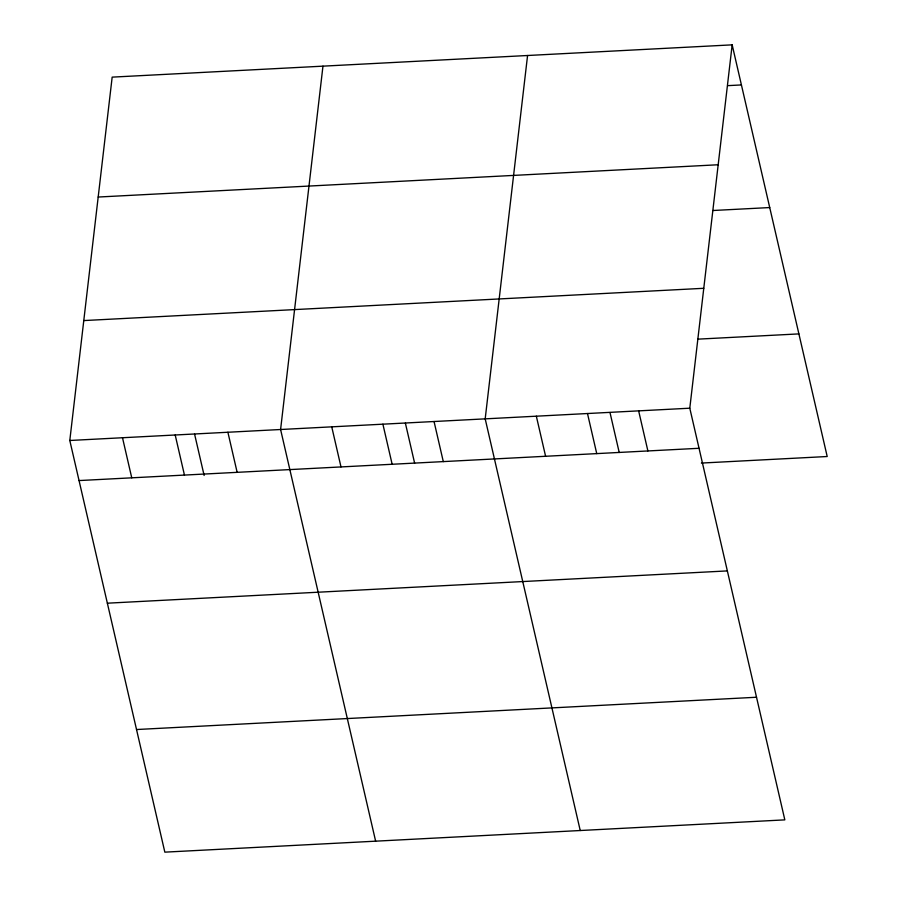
<?xml version="1.0" encoding="UTF-8"?>
<svg xmlns="http://www.w3.org/2000/svg" width="897" height="897" viewBox="0 0 897 897"><rect width="100%" height="100%" fill="white"/><g stroke="black" fill="none" stroke-linecap="round" stroke-linejoin="round"><path stroke-width="1.35" d="M732.165 44.85L689.793 408.202L784.83 819.869L164.835 852.15L69.798 440.483L112.17 77.131L732.165 44.85L827.202 456.517L701.409 463.065M322.965 66.154L280.593 429.506L375.63 841.173M527.571 55.502L485.187 418.854L580.236 830.521M727.59 85.652L741.415 84.935M98.188 197.037L718.183 164.756M713.048 210.503L769.727 207.555M83.78 320.577L703.775 288.296M697.978 339.144L798.891 333.897M69.798 440.483L689.793 408.202M79.048 480.568L699.043 448.287M107.36 603.188L727.355 570.907M136.523 729.53L756.519 697.249M638.642 410.871L647.892 450.944M609.994 412.519L619.222 452.503M587.49 413.528L596.74 453.613M536.339 416.197L545.6 456.27M434.047 421.523L443.297 461.596M405.388 423.171L414.627 463.155M382.896 424.18L392.146 464.265M331.744 426.849L340.995 466.922M227.894 432.253L237.144 472.338M194.593 434.148L204.135 475.466M175.195 435L184.446 475.074M122.497 437.736L131.747 477.821"/></g></svg>
